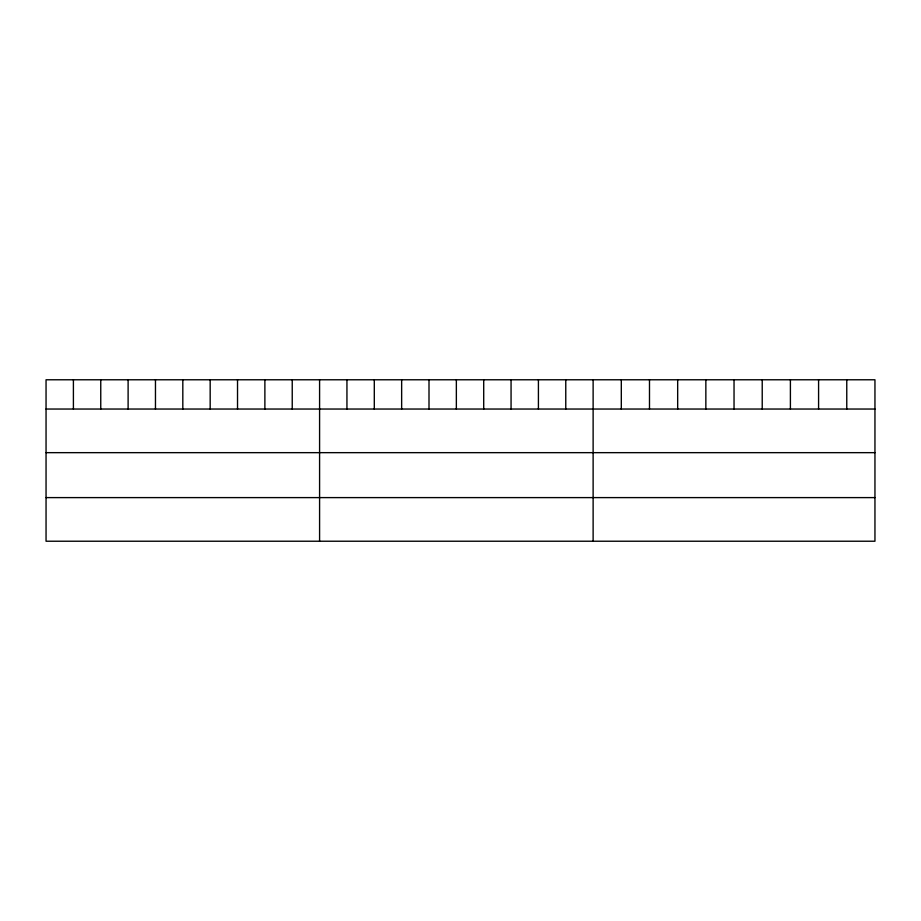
<?xml version="1.0" encoding="UTF-8"?>
<svg xmlns="http://www.w3.org/2000/svg" width="921" height="921" viewBox="0 0 921 921"><rect width="100%" height="100%" fill="white"/><g stroke="black" fill="none" stroke-linecap="round" stroke-linejoin="round"><path stroke-width="1.38" d="M874.95 409.039L874.95 541.226L46.05 541.226L46.05 379.774L874.95 379.774L874.95 409.039L46.05 409.039M46.05 452.66L874.95 452.66M46.05 497.605L874.95 497.605M846.767 379.774L846.767 409.039M818.585 379.774L818.585 409.039M790.402 379.774L790.402 409.039M762.22 379.774L762.22 409.039M734.037 379.774L734.037 409.039M705.854 379.774L705.854 409.039M677.672 379.774L677.672 409.039M649.489 379.774L649.489 409.039M621.307 379.774L621.307 409.039M593.124 379.774L593.124 541.226M565.77 379.774L565.77 409.039M538.417 379.774L538.417 409.039M511.063 379.774L511.063 409.039M483.709 379.774L483.709 409.039M456.356 379.774L456.356 409.039M429.002 379.774L429.002 409.039M401.648 379.774L401.648 409.039M374.294 379.774L374.294 409.039M346.941 379.774L346.941 409.039M319.587 379.774L319.587 541.226M292.233 379.774L292.233 409.039M264.88 379.774L264.88 409.039M237.526 379.774L237.526 409.039M210.172 379.774L210.172 409.039M182.819 379.774L182.819 409.039M155.465 379.774L155.465 409.039M128.111 379.774L128.111 409.039M100.757 379.774L100.757 409.039M73.404 379.774L73.404 409.039"/></g></svg>
